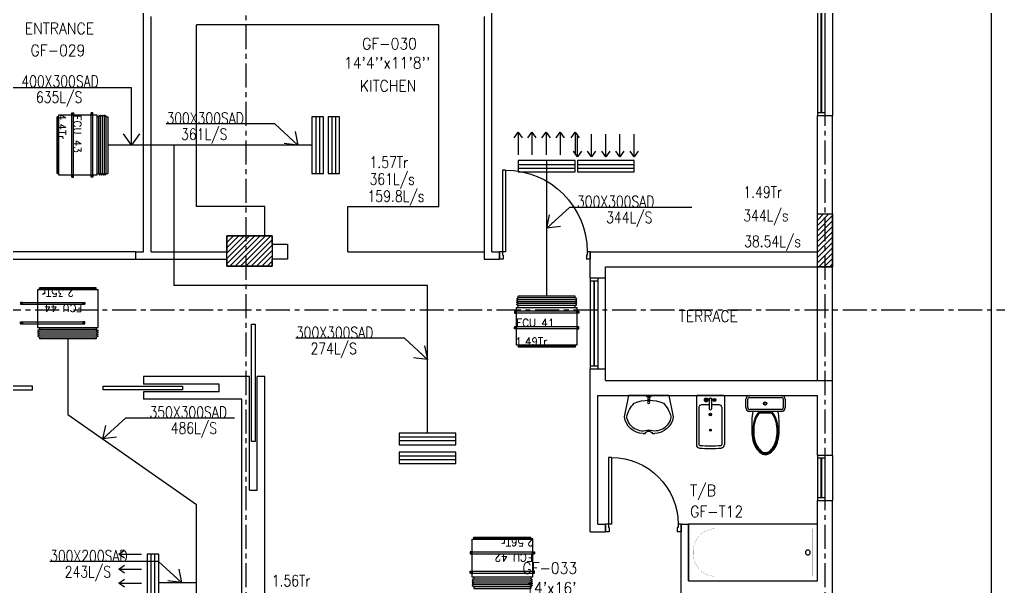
# Model space of a CAD drawing. Header units: millimetres. Extents: x -1288794 to 2153086, y -2701644 to -1428868.
# Drawn here: x 733809 to 746738, y -1504342 to -1496850 of the extents above; entities that cross this region are included whole.
import ezdxf

# ---------------------------------------------------------------- set-up
doc = ezdxf.new("R2010")
doc.units = ezdxf.units.MM
doc.header["$LTSCALE"] = 100
for name, pattern in [('CENTER', [50.8, 31.75, -6.35, 6.35, -6.35]), ('DASHED2', [9.525, 6.35, -3.175]), ('HIDDEN', [9.525, 6.35, -3.175])]:
    doc.linetypes.add(name, pattern=pattern)
for name, color, linetype in [('A-ANNO-TEXT', 8, 'Continuous'), ('A-AREA', 8, 'CENTER'), ('A-DOOR', 4, 'Continuous'), ('A-FLOR-OVHD', 4, 'DASHED2'), ('A-FLOR-PFIX', 8, 'Continuous'), ('A-FLOR-SPCL', 8, 'Continuous'), ('A-GLAZ', 5, 'Continuous'), ('A-GRID', 253, 'CENTER'), ('A-WALL-FULL', 8, 'Continuous'), ('AC- SUIPPOR', 7, 'HIDDEN'), ('AC-HLTEXT', 100, 'Continuous'), ('AC-SAD', 3, 'Continuous'), ('AC-SAD TEXT', 3, 'Continuous'), ('AC-UNIT', 5, 'Continuous'), ('RETURN GRILL RIGHT', 1, 'Continuous'), ('S-COL- HACT.', 9, 'Continuous'), ('S-COL.', 8, 'Continuous'), ('SAD RIGHT', 3, 'Continuous'), ('SUPPLY GRILL RIGHT', 3, 'Continuous'), ('WALL', 42, 'Continuous')]:
    doc.layers.add(name, color=color, linetype=linetype)
doc.styles.add('ROMAND', font='romand')
doc.styles.add('ROMANS', font='romans.shx', dxfattribs={"width": 0.8})
doc.styles.add('SIMPLEX', font='simplex.shx', dxfattribs={"width": 0.8})
doc.dimstyles.new('100 of DIM2', dxfattribs={"dimscale": 0, "dimtxt": 200, "dimasz": 150, "dimexe": 75, "dimexo": 200, "dimgap": 75, "dimtad": 1, "dimdec": 0, "dimrnd": 5, "dimzin": 0, "dimdsep": 46, "dimtxsty": 'ROMANS', "dimblk": 'ARCHTICK', "dimcen": 100, "dimclrd": 94, "dimclre": 94, "dimclrt": 2, "dimadec": 0, "dimazin": 0, "dimtfac": 1, "dimtdec": 0, "dimtofl": 0, "dimtmove": 2, "dimatfit": 3, "dimldrblk": 'OPEN90', "dimfxl": 75, "dimtolj": 1, "dimtzin": 0, "dimarcsym": 0})

# ---------------------------------------------------------------- blocks, each defined once
blk = doc.blocks.new('W-180')
for p, q in [((1800, 100), (0, 100)), ((1800, 0), (0, 0)), ((40, 0), (40, 100)), ((1760, 100), (1760, 0))]:
    blk.add_line(p, q)
at = {"linetype": 'Continuous'}
for p, q in [((1760, 53), (40, 53)), ((1760, 47), (40, 47))]:
    blk.add_line(p, q, dxfattribs=at)
blk = doc.blocks.new('LAV-4')
for p, q in [((-266, 0), (-322, -283)), ((-266, 0), (268, 0)), ((268, 0), (324, -280)), ((-48, -500), (-75, -500)), ((75, -500), (50, -500))]:
    blk.add_line(p, q)
for points in [[(-25, 0), (-25, -18), (25, -18), (25, 0)], [(-9, -20), (-9, -57), (8, -57), (8, -20)]]:
    blk.add_lwpolyline(points, close=True)
blk.add_circle((0, -91), 15.4)
for centre, radius, start, end in [((74, -366), 375, 135.3333, 167.1432), ((0, -539), 477, 66.1261, 113.874), ((-74, -366), 375, 12.5199, 44.6667), ((-75, -250), 250, 187.6784, 270), ((-75, -250), 220, 188.5814, 289.9523), ((75, -250), 220, 250.0878, 350.8515), ((75, -250), 250, 270, 353.0121), ((1, -527), 55.9, 28.7827, 151.2173), ((50, -499), 0, 238.1883, 0)]:
    blk.add_arc(centre, radius, start, end)
blk = doc.blocks.new('D-120-R1')
for p, q in [((-80, 1180), (-40, 1180)), ((-80, 1180), (-80, 100)), ((-40, 1180), (-40, 55)), ((-1200, 100), (-1160, 100)), ((-1200, 100), (-1200, 0)), ((-1160, 100), (-1160, 55)), ((-1160, 55), (-1150, 55)), ((-1150, 55), (-1150, 0)), ((-80, 100), (0, 100)), ((-50, 55), (-40, 55)), ((-50, 55), (-50, 0)), ((-50, 0), (0, 0)), ((0, 100), (0, 0)), ((-1200, 0), (-1150, 0))]:
    blk.add_line(p, q)
at = {"linetype": 'Continuous'}
blk.add_arc((-80, 100), 1080, 90, 180, dxfattribs=at)
blk = doc.blocks.new('BIDET-1')
for p, q in [((175, 0), (-175, 0)), ((-185, -10), (-185, -649)), ((-15, -125), (-120, -125)), ((-39, -59), (-69, -59)), ((-54, -44), (-54, -74)), ((-15, -54), (-15, -174)), ((15, -54), (15, -174)), ((120, -125), (15, -125)), ((39, -59), (69, -59)), ((54, -44), (54, -74)), ((185, -10), (185, -649)), ((-150, -155), (-150, -649)), ((12, -250), (-12, -250)), ((-9, -259), (9, -241)), ((-9, -241), (9, -259)), ((0, -238), (0, -262)), ((150, -155), (150, -649))]:
    blk.add_line(p, q)
for centre, radius in [((-54, -59), 25), ((-54, -59), 20), ((-54, -59), 15.2), ((-54, -59), 10.2), ((54, -59), 20), ((54, -59), 15.2), ((54, -59), 10.2), ((0, -250), 17.5), ((0, -250), 12.5), ((0, -457), 12.5), ((0, -457), 10)]:
    blk.add_circle(centre, radius)
for centre, radius, start, end in [((-175, -10), 10, 90, 180), ((175, -10), 10, 0, 90), ((-120, -155), 30, 90, 180), ((0, -54), 20, 318.5904, 221.4096), ((0, -54), 15, 0, 180), ((120, -155), 30, 0, 90), ((0, -174), 15, 180, 0), ((-140, -649), 45, 180, 265.2062), ((-140, -649), 10, 180, 265.2062), ((0, 1020), 1720, 265.2062, 274.7938), ((0, 1020), 1685, 265.2062, 274.7938), ((140, -649), 10, 274.7938, 0), ((140, -649), 45, 274.7938, 0)]:
    blk.add_arc(centre, radius, start, end)
blk = doc.blocks.new('WC-1')
for p, q in [((-210, 0), (210, 0)), ((-260, -160), (-260, -50)), ((-235, -160), (-235, -50)), ((-210, -25), (210, -25)), ((235, -50), (235, -160)), ((260, -50), (260, -160)), ((210, -185), (-210, -185)), ((210, -210), (-210, -210)), ((91, -223), (-91, -223)), ((86, -235), (-86, -235))]:
    blk.add_line(p, q)
for radius in [22.1, 17.1]:
    blk.add_circle((-6, -107), radius)
for centre, radius, start, end in [((-210, -50), 50, 90, 180), ((-210, -50), 25, 90, 180), ((210, -50), 50, 360, 90), ((210, -50), 25, 360, 90), ((-210, -160), 50, 180, 270), ((-210, -160), 25, 180, 270), ((722, -383), 904, 168.9529, 184.0632), ((178, -428), 341, 149.8586, 166.4766), ((69, -365), 214, 138.4152, 149.8586), ((69, -365), 201, 139.9943, 149.8586), ((-69, -365), 201, 30.1414, 40.0057), ((-69, -365), 214, 30.1414, 41.5848), ((-178, -428), 341, 13.5234, 30.1414), ((210, -160), 25, 270, 360), ((210, -160), 50, 270, 360), ((352, -470), 520, 166.4766, 180), ((352, -470), 507, 166.4766, 180), ((178, -428), 328, 149.8586, 166.4766), ((-178, -428), 328, 13.5234, 30.1414), ((-352, -470), 507, 360, 13.5234), ((-352, -470), 520, 360, 13.5234), ((352, -470), 532, 177.5541, 180), ((352, -470), 532, 180, 193.5234), ((352, -470), 520, 180, 193.5234), ((352, -470), 507, 180, 193.5234), ((-352, -470), 507, 346.4766, 360), ((-352, -470), 520, 346.4766, 360), ((-352, -470), 532, 346.4766, 360), ((-352, -470), 532, 360, 2.4459), ((178, -512), 353, 193.5234, 210.1414), ((178, -512), 341, 193.5234, 210.1414), ((178, -512), 328, 193.5234, 210.1414), ((-178, -512), 328, 329.8586, 346.4766), ((-178, -512), 341, 329.8586, 346.4766), ((-178, -512), 353, 329.8586, 346.4766), ((69, -575), 226, 210.1414, 234.4972), ((69, -575), 214, 210.1414, 234.4972), ((69, -575), 201, 210.1414, 234.4972), ((0, -672), 108, 234.4972, 270), ((0, -672), 95.9, 234.4972, 270), ((0, -672), 83.4, 234.4972, 270), ((0, -672), 83.4, 270, 305.5028), ((0, -672), 95.9, 270, 305.5028), ((0, -672), 108, 270, 305.5028), ((-69, -575), 201, 305.5028, 329.8586), ((-69, -575), 214, 305.5028, 329.8586), ((-69, -575), 226, 305.5028, 329.8586)]:
    blk.add_arc(centre, radius, start, end)
at = {"linetype": 'Continuous', "ltscale": 50}
blk.add_arc((-722, -383), 904, 355.9368, 11.0471, dxfattribs=at)
blk = doc.blocks.new('W-60')
for p, q in [((600, 100), (0, 100)), ((600, 0), (0, 0)), ((40, 0), (40, 100)), ((560, 100), (560, 0))]:
    blk.add_line(p, q)
at = {"linetype": 'Continuous'}
for p, q in [((560, 53), (40, 53)), ((560, 47), (40, 47))]:
    blk.add_line(p, q, dxfattribs=at)
blk = doc.blocks.new('W-120')
for p, q in [((1200, 100), (0, 100)), ((1200, 0), (0, 0)), ((40, 0), (40, 100)), ((1160, 100), (1160, 0))]:
    blk.add_line(p, q)
at = {"linetype": 'Continuous'}
for p, q in [((1160, 53), (40, 53)), ((1160, 47), (40, 47))]:
    blk.add_line(p, q, dxfattribs=at)
blk = doc.blocks.new('D-100-R1')
for p, q in [((-80, 980), (-80, 100)), ((-80, 980), (-40, 980)), ((-40, 980), (-40, 55)), ((-1000, 100), (-1000, 0)), ((-1000, 100), (-960, 100)), ((-960, 100), (-960, 55)), ((-960, 55), (-950, 55)), ((-950, 55), (-950, 0)), ((-80, 100), (0, 100)), ((-50, 55), (-50, 0)), ((-50, 55), (-40, 55)), ((-50, 0), (0, 0)), ((0, 100), (0, 0)), ((-1000, 0), (-950, 0))]:
    blk.add_line(p, q)
at = {"linetype": 'Continuous'}
blk.add_arc((-80, 100), 880, 90, 180, dxfattribs=at)
blk = doc.blocks.new('BT-2')
blk.add_lwpolyline([(0, 750), (1700, 750), (1700, 0), (0, 0)], close=True)
at = {"const_width": 2}
blk.add_lwpolyline([(60, 690), (1340, 690, -0.414214), (1640, 390), (1640, 360, -0.414214), (1340, 60), (60, 60)], format="xyb", close=True, dxfattribs=at)
blk.add_circle((125, 375), 31.9)
blk = doc.blocks.new('A$C44FB0367')
at = {"layer": 'WALL', "ltscale": 30}
h = blk.add_hatch(dxfattribs=at)
h.set_pattern_fill('NET3', color=2, scale=100, style=0)
h.set_pattern_definition([(0, (19935.246, -11666.627), (0, 12.5), []), (60, (19935.246, -11666.627), (-10.8253175, 6.25), []), (120, (19935.246, -11666.627), (-10.8253175, -6.25), [])])
h.paths.add_polyline_path([(775, 250), (775, 275), (25, 275), (25, 250)])
at = {"layer": 'WALL', "color": 5, "ltscale": 30}
for p, q in [((25, 250), (25, 275)), ((25, 275), (775, 275)), ((775, 250), (775, 275))]:
    blk.add_line(p, q, dxfattribs=at)
at = {"layer": 'WALL', "color": 8, "ltscale": 30}
for p, q in [((25, -250), (25, -275)), ((25, -250), (25, -275)), ((775, -250), (775, -275)), ((25, -275), (0, -287.5)), ((0, -287.5), (25, -300)), ((25, -300), (0, -312.5)), ((0, -312.5), (25, -325)), ((25, -325), (0, -337.5)), ((0, -337.5), (25, -350)), ((25, -350), (0, -362.5)), ((0, -362.5), (25, -375)), ((25, -275), (775, -275)), ((25, -300), (775, -300)), ((25, -325), (775, -325)), ((25, -350), (775, -350)), ((25, -375), (775, -375)), ((25, -375), (25, -400)), ((775, -275), (800, -287.5)), ((800, -287.5), (775, -300)), ((775, -300), (800, -312.5)), ((800, -312.5), (775, -325)), ((775, -325), (800, -337.5)), ((800, -337.5), (775, -350)), ((775, -350), (800, -362.5)), ((800, -362.5), (775, -375)), ((775, -375), (775, -400)), ((25, -400), (775, -400))]:
    blk.add_line(p, q, dxfattribs=at)
at = {"layer": 'WALL', "color": 5, "ltscale": 30}
blk.add_lwpolyline([(0, 250), (800, 250), (800, -250), (0, -250)], close=True, dxfattribs=at)
blk = doc.blocks.new('A$C5F1D0244')
at = {"layer": 'AC- SUIPPOR', "ltscale": 5}
for p, q in [((-25, 425), (-25, -425)), ((0, 425), (0, -425))]:
    blk.add_line(p, q, dxfattribs=at)
at = {"layer": 'AC- SUIPPOR', "ltscale": 30}
for points in [[(-25, 400), (0, 400), (0, 425), (-25, 425)], [(-25, -400), (0, -400), (0, -425), (-25, -425)]]:
    blk.add_lwpolyline(points, close=True, dxfattribs=at)
for centre in [(-12.5, 412.5), (-12.5, -412.5)]:
    blk.add_circle(centre, 5, dxfattribs=at)
blk = doc.blocks.new('_ArchTick')
at = {"color": 0, "linetype": 'ByBlock', "const_width": 0.15}
blk.add_lwpolyline([(-0.5, -0.5), (0.5, 0.5)], dxfattribs=at)
blk = doc.blocks.new('abcde')
at = {"ltscale": 30, "xscale": -1, "rotation": 270}
blk.add_blockref('A$C5F1D0244', (740664, -1500704), dxfattribs=at)
at = {"ltscale": 30, "rotation": 270}
blk.add_blockref('A$C5F1D0244', (740664, -1500936), dxfattribs=at)
at = {"layer": 'AC-UNIT', "color": 6, "ltscale": 30, "rotation": 180}
blk.add_blockref('A$C44FB0367', (741064, -1500904), dxfattribs=at)
blk = doc.blocks.new('grill')
at = {"layer": 'SUPPLY GRILL RIGHT'}
for p, q in [((665706, -1490217), (665656, -1490217)), ((665656, -1490217), (665656, -1490967)), ((665756, -1490217), (665706, -1490217)), ((665706, -1490217), (665706, -1490967))]:
    blk.add_line(p, q, dxfattribs=at)
blk.add_lwpolyline([(665756, -1490967), (665756, -1490217), (665606, -1490217), (665606, -1490967)], close=True, dxfattribs=at)
blk = doc.blocks.new('grillreturn')
at = {"layer": 'RETURN GRILL RIGHT'}
for p, q in [((665656, -1489444), (665656, -1490194)), ((665706, -1489444), (665706, -1490194))]:
    blk.add_line(p, q, dxfattribs=at)
blk.add_lwpolyline([(665756, -1490194), (665756, -1489444), (665606, -1489444), (665606, -1490194)], close=True, dxfattribs=at)
blk = doc.blocks.new('SUPPLY GRILL RIGHT')
at = {"layer": 'SUPPLY GRILL RIGHT'}
for p, q in [((375, 25), (-375, 25)), ((375, -25), (375, 25)), ((375, -25), (-375, -25)), ((375, -75), (375, -25))]:
    blk.add_line(p, q, dxfattribs=at)
blk.add_lwpolyline([(-375, -75), (375, -75), (375, 75), (-375, 75)], close=True, dxfattribs=at)
for points in [[(-375, -450), (-375, -150)], [(-178.5, -450), (-178.5, -150)], [(9, -450), (9, -150)], [(196.5, -450), (196.5, -150)], [(375, -450), (375, -150)]]:
    blk.add_leader(points, dimstyle='100 of DIM2', override={"dimscale": 1, "dimasz": 75, "dimtad": 0, "dimclrd": 0, "dimfxl": 0.2}, dxfattribs=at)
blk = doc.blocks.new('RETURN GRILL RIGHT')
at = {"layer": 'RETURN GRILL RIGHT'}
for p, q in [((375, 25), (-375, 25)), ((375, -25), (-375, -25))]:
    blk.add_line(p, q, dxfattribs=at)
blk.add_lwpolyline([(-375, -75), (375, -75), (375, 75), (-375, 75)], close=True, dxfattribs=at)
for points in [[(-375, -125), (-375, -425)], [(-187.5, -125), (-187.5, -425)], [(0, -125), (0, -425)], [(187.5, -125), (187.5, -425)], [(375, -125), (375, -425)]]:
    blk.add_leader(points, dimstyle='100 of DIM2', override={"dimscale": 1, "dimasz": 75, "dimtad": 0, "dimclrd": 0, "dimfxl": 0.2}, dxfattribs=at)

msp = doc.modelspace()

# ---------------------------------------------------------------- hatches: boundary and pattern name
at = {"layer": 'S-COL- HACT.', "linetype": 'Continuous', "ltscale": 3}
h = msp.add_hatch(dxfattribs=at)
h.set_pattern_fill('ANSI31', color=256, scale=400, style=0)
h.set_pattern_definition([(45, (1840901.617, -1109556.65), (-35.355339, 35.355339), [])])
h.paths.add_polyline_path([(744346.4, -1500118.6), (744346.4, -1499418.6), (744546.4, -1499418.6), (744546.4, -1500118.6)])
h = msp.add_hatch(dxfattribs=at)
h.set_pattern_fill('ANSI31', color=256, scale=400, style=0)
h.set_pattern_definition([(45, (1840901.617, -1109546.65), (-35.355339, 35.355339), [])])
h.paths.add_polyline_path([(736546.4, -1499708.6), (737146.4, -1499708.6), (737146.4, -1500108.6), (736546.4, -1500108.6)])

# ---------------------------------------------------------------- linework, layer by layer
at = {"layer": 'A-AREA', "ltscale": 15}
msp.add_line((746646.4, -1512568.6), (746646.4, -1469568.6), dxfattribs=at)
at = {"layer": 'A-DOOR', "ltscale": 3}
for points in [[(736921.4, -1502426.2), (736871.4, -1502426.2), (736871.4, -1500876.2), (736921.4, -1500876.2), (736921.4, -1502426.2)], [(732930.4, -1501693.6), (732930.4, -1501743.6), (733980.4, -1501743.6), (733980.4, -1501693.6), (732930.4, -1501693.6)], [(735962.4, -1501693.6), (735962.4, -1501743.6), (734912.4, -1501743.6), (734912.4, -1501693.6), (735962.4, -1501693.6)]]:
    msp.add_lwpolyline(points, dxfattribs=at)
at = {"layer": 'A-FLOR-OVHD', "linetype": 'Continuous', "ltscale": 3}
for p, q in [((735346.4, -1499918.6), (733546.4, -1499918.6)), ((733546.4, -1500018.6), (735346.4, -1500018.6))]:
    msp.add_line(p, q, dxfattribs=at)
at = {"layer": 'A-FLOR-SPCL', "ltscale": 3}
for p, q in [((739346.4, -1496918.6), (736146.4, -1496918.6)), ((736146.4, -1499318.6), (736146.4, -1496918.6)), ((739346.4, -1499318.6), (739346.4, -1496918.6)), ((737046.4, -1499318.6), (736146.4, -1499318.6)), ((737046.4, -1499708.6), (737046.4, -1499318.6)), ((738146.4, -1499918.6), (738146.4, -1499318.6)), ((738146.4, -1499318.6), (739346.4, -1499318.6)), ((738146.4, -1499918.6), (739946.4, -1499918.6)), ((744346.4, -1501618.6), (744346.4, -1500118.6)), ((744546.4, -1501618.6), (744546.4, -1500118.6))]:
    msp.add_line(p, q, dxfattribs=at)
at = {"layer": 'A-GLAZ', "ltscale": 3}
for p, q in [((744546.4, -1496318.6), (744546.4, -1498118.6)), ((741546.4, -1501468.6), (741546.4, -1500268.6)), ((744546.4, -1502606), (744546.4, -1503206))]:
    msp.add_line(p, q, dxfattribs=at)
at = {"layer": 'A-GRID', "ltscale": 0.1}
for p, q in [((736796.4, -1466442.6), (736796.4, -1514577)), ((744446.4, -1466442.6), (744446.4, -1514577)), ((707090.6, -1500687.6), (750630.2, -1500687.6))]:
    msp.add_line(p, q, dxfattribs=at)
at = {"layer": 'A-WALL-FULL', "ltscale": 3}
for p, q in [((740046.4, -1499918.6), (740046.4, -1494518.6)), ((735446.4, -1499918.6), (735446.4, -1496018.6)), ((735546.4, -1499918.6), (735546.4, -1496807.9)), ((739946.4, -1496807.9), (739946.4, -1500018.6)), ((744346.4, -1498118.6), (744546.4, -1498118.6)), ((744346.4, -1499918.6), (744346.4, -1498118.6)), ((744546.4, -1500118.6), (744546.4, -1498118.6)), ((735346.4, -1500018.6), (735346.4, -1499918.6)), ((735346.4, -1499918.6), (735446.4, -1499918.6)), ((735546.4, -1499918.6), (736546.4, -1499918.6)), ((740046.4, -1499918.6), (740146.4, -1499918.6)), ((740146.4, -1500018.6), (740146.4, -1499918.6)), ((740146.4, -1499918.6), (740146.4, -1499918.6)), ((741346.4, -1500268.6), (741346.4, -1499918.6)), ((741346.4, -1499918.6), (744346.4, -1499918.6)), ((735346.4, -1500018.6), (736546.4, -1500018.6)), ((739946.4, -1500018.6), (740146.4, -1500018.6)), ((741546.4, -1500118.6), (744546.4, -1500118.6)), ((741546.4, -1500268.6), (741546.4, -1500118.6)), ((741546.4, -1500268.6), (741346.4, -1500268.6)), ((741346.4, -1503618.6), (741346.4, -1501468.6)), ((741546.4, -1501468.6), (741346.4, -1501468.6)), ((741546.4, -1501618.6), (741546.4, -1501468.6)), ((736746.4, -1501568.6), (735446.4, -1501568.6)), ((735446.4, -1501568.6), (735446.4, -1501668.6)), ((736846.4, -1501568.6), (736746.4, -1501568.6)), ((736846.4, -1503068.6), (736846.4, -1501568.6)), ((736946.4, -1503068.6), (736946.4, -1501568.6)), ((737046.4, -1501568.6), (736946.4, -1501568.6)), ((737046.4, -1504868.6), (737046.4, -1501568.6)), ((736446.4, -1501668.6), (735446.4, -1501668.6)), ((736446.4, -1501768.6), (736446.4, -1501668.6)), ((741546.4, -1501618.6), (744546.4, -1501618.6)), ((744546.4, -1502606), (744546.4, -1501618.6)), ((736446.4, -1501768.6), (735446.4, -1501768.6)), ((735446.4, -1501768.6), (735446.4, -1501868.6)), ((741446.4, -1501818.6), (744346.4, -1501818.6)), ((741446.4, -1503518.6), (741446.4, -1501818.6)), ((744346.4, -1502606), (744346.4, -1501818.6)), ((736746.4, -1501868.6), (735446.4, -1501868.6)), ((736746.4, -1504618.6), (736746.4, -1501868.6)), ((744346.4, -1502606), (744546.4, -1502606)), ((736846.4, -1503068.6), (736946.4, -1503068.6)), ((744346.4, -1503206), (744546.4, -1503206)), ((744346.4, -1504268.6), (744346.4, -1503206)), ((744546.4, -1506768.6), (744546.4, -1503206)), ((741446.4, -1503518.6), (741546.4, -1503518.6)), ((741546.4, -1503618.6), (741546.4, -1503518.6)), ((742546.4, -1504868.6), (742546.4, -1503518.6)), ((742546.4, -1503518.6), (742646.4, -1503518.6)), ((742646.4, -1504268.6), (742646.4, -1503518.6)), ((741346.4, -1503618.6), (741546.4, -1503618.6)), ((742646.4, -1504268.6), (744346.4, -1504268.6))]:
    msp.add_line(p, q, dxfattribs=at)
at = {"layer": 'A-WALL-FULL', "linetype": 'Continuous', "ltscale": 3}
for p, q in [((737146.4, -1499708.6), (736546.4, -1499708.6)), ((736546.4, -1499708.6), (736546.4, -1499918.6)), ((737146.4, -1499818.6), (737146.4, -1499708.6)), ((737146.4, -1499818.6), (737346.4, -1499818.6)), ((737346.4, -1499818.6), (737346.4, -1500018.6)), ((736546.4, -1500018.6), (736546.4, -1500108.6)), ((737346.4, -1500018.6), (737146.4, -1500018.6)), ((737146.4, -1500108.6), (737146.4, -1500018.6)), ((736546.4, -1500108.6), (737146.4, -1500108.6))]:
    msp.add_line(p, q, dxfattribs=at)
at = {"layer": 'AC-SAD'}
for p, q in [((737671.4, -1498508.6), (734979, -1498508.6)), ((735846.4, -1498508.6), (735846.4, -1500364)), ((740771.4, -1500503.8), (740771.4, -1498713.9)), ((739196.4, -1500364), (735846.4, -1500364)), ((739196.4, -1502318.6), (739196.4, -1500364)), ((734446.4, -1501070.4), (734446.4, -1502070.4)), ((734446.4, -1502070.4), (736146.4, -1503260.8)), ((736146.4, -1505873.6), (736146.4, -1503260.8)), ((735646.4, -1504291.6), (736146.4, -1504291.6))]:
    msp.add_line(p, q, dxfattribs=at)
at = {"layer": 'S-COL.', "linetype": 'Continuous', "ltscale": 3}
for points in [[(744346.4, -1500118.6), (744346.4, -1499418.6), (744546.4, -1499418.6), (744546.4, -1500118.6)], [(744346.4, -1500118.6), (744346.4, -1499418.6), (744546.4, -1499418.6), (744546.4, -1500118.6)], [(744346.4, -1500118.6), (744346.4, -1499418.6), (744546.4, -1499418.6), (744546.4, -1500118.6)], [(736546.4, -1499708.6), (737146.4, -1499708.6), (737146.4, -1500108.6), (736546.4, -1500108.6)], [(736546.4, -1499708.6), (737146.4, -1499708.6), (737146.4, -1500108.6), (736546.4, -1500108.6)], [(736546.4, -1499708.6), (737146.4, -1499708.6), (737146.4, -1500108.6), (736546.4, -1500108.6)]]:
    msp.add_lwpolyline(points, close=True, dxfattribs=at)

# ---------------------------------------------------------------- block references
at = {"ltscale": 30}
for p, rotation in [((734497.1, -1498508.6), 180), ((734246.4, -1500588.5), 90.00000000000001), ((740186.1, -1503885.9), 90.00000000000001)]:
    msp.add_blockref('A$C5F1D0244', p, dxfattribs=dict(at, rotation=rotation))
at = {"ltscale": 30, "xscale": -1}
for p, rotation in [((734778.3, -1498508.6), 180), ((734246.4, -1500869.7), 90), ((740186.1, -1504167.1), 90)]:
    msp.add_blockref('A$C5F1D0244', p, dxfattribs=dict(at, rotation=rotation))
at = {"layer": 'A-DOOR', "ltscale": 3, "xscale": -1}
for name, p in [('D-120-R1', (740146.4, -1500018.6)), ('D-100-R1', (741546.4, -1503618.6))]:
    msp.add_blockref(name, p, dxfattribs=at)
at = {"layer": 'A-FLOR-PFIX', "ltscale": 3, "xscale": -1}
for name, p in [('LAV-4', (742120.4, -1501818.6)), ('BT-2', (744346.4, -1504268.6))]:
    msp.add_blockref(name, p, dxfattribs=at)
at = {"layer": 'A-FLOR-PFIX', "ltscale": 3}
for name, p in [('BIDET-1', (742933, -1501818.6)), ('WC-1', (743661.1, -1501818.6))]:
    msp.add_blockref(name, p, dxfattribs=at)
at = {"layer": 'A-GLAZ', "ltscale": 3, "xscale": -1, "rotation": 270}
for name, p in [('W-180', (744346.4, -1498118.6)), ('W-120', (741346.4, -1501468.6)), ('W-60', (744346.4, -1503206))]:
    msp.add_blockref(name, p, dxfattribs=at)
at = {"layer": 'AC-UNIT', "color": 6, "ltscale": 30, "rotation": 90.00000000000001}
msp.add_blockref('A$C44FB0367', (734579, -1498908.6), dxfattribs=at)
at = {"layer": 'AC-UNIT', "color": 6, "ltscale": 30, "xscale": -1}
msp.add_blockref('A$C44FB0367', (734846.4, -1500670.4), dxfattribs=at)
at = {"layer": 'AC-UNIT', "color": 6, "ltscale": 30}
msp.add_blockref('A$C44FB0367', (739786.1, -1503967.8), dxfattribs=at)
at = {"layer": 'RETURN GRILL RIGHT', "rotation": 180}
msp.add_blockref('RETURN GRILL RIGHT', (741551.4, -1498788.9), dxfattribs=at)
at = {"layer": 'SAD RIGHT'}
for name, p in [('grill', (72065.2, -7916.9)), ('grillreturn', (72277.8, -8690)), ('abcde', (107.6, 0))]:
    msp.add_blockref(name, p, dxfattribs=at)
at = {"layer": 'SAD RIGHT', "rotation": 270}
for name, p in [('grill', (2229788.1, -836712.4)), ('grillreturn', (2229015.1, -836962.4))]:
    msp.add_blockref(name, p, dxfattribs=at)
at = {"layer": 'SUPPLY GRILL RIGHT'}
for p, rotation in [((740771.4, -1498788.9), 180), ((735571.4, -1504291.6), 270)]:
    msp.add_blockref('SUPPLY GRILL RIGHT', p, dxfattribs=dict(at, rotation=rotation))

# ---------------------------------------------------------------- texts
at = {"layer": 'A-ANNO-TEXT', "style": 'ROMANS', "width": 0.9}
for s, p in [('ENTRANCE', (733878.2, -1497042.2)), ('GF-029', (733953.9, -1497332)), ('GF-030', (738333.7, -1497244.4)), ("14'4''x11'8''", (738094.5, -1497497.2)), ('KITCHEN', (738303.8, -1497800.6)), ('TERRACE', (742515.9, -1500845.9)), ('T/B', (742666.3, -1503148.8)), ('GF-T12', (742666.3, -1503427.8)), ('GF-033', (740450.5, -1504174.8)), ("14'x16'", (740488, -1504437.6))]:
    msp.add_text(s, height=150, dxfattribs=at).set_placement(p)
at = {"layer": 'AC-HLTEXT', "style": 'ROMAND'}
for s, rotation, p in [('4.4Tr', 270, (734319, -1498094.2)), ('FCU 43', 270, (734522.1, -1498108.6)), ('2.35Tr', 180, (734527.2, -1500410.4)), ('FCU 44', 180, (734636.9, -1500613.5)), ('2.56Tr', 180, (740600.5, -1503707.8)), ('FCU 42', 180, (740586.1, -1503910.9))]:
    msp.add_text(s, height=100, rotation=rotation, dxfattribs=at).set_placement(p)
for s, p in [('FCU 41', (740370.4, -1500907.2)), ('1.49Tr', (740356, -1501153.8))]:
    msp.add_text(s, height=100, dxfattribs=at).set_placement(p)
at = {"layer": 'AC-SAD TEXT', "style": 'SIMPLEX', "width": 0.8}
for s, p in [('400X300SAD', (733832, -1497741.4)), ('635L/S', (734025.4, -1497950.9)), ('300X300SAD', (735749, -1498230.1)), ('361L/S', (735942.4, -1498439.5)), ('1.57Tr', (738432.1, -1498810.9)), ('361L/s', (738432.1, -1499033.7)), ('159.8L/s', (738405.7, -1499259.3)), ('1.49Tr', (743369.3, -1499205.2)), ('300X300SAD', (741171.4, -1499330.3)), ('344L/S', (741556.6, -1499539.7)), ('344L/s', (743369.3, -1499515.4)), ('38.54L/s', (743379.7, -1499856.6)), ('300X300SAD', (737458.9, -1501062.8)), ('274L/S', (737652.3, -1501272.2)), ('350X300SAD', (735524.8, -1502114.6)), ('486L/S', (735805.7, -1502324)), ('300X200SAD', (734212.1, -1504013)), ('243L/S', (734405.5, -1504222.5)), ('1.56Tr', (737140.3, -1504341))]:
    msp.add_text(s, height=150, dxfattribs=at).set_placement(p)

# ---------------------------------------------------------------- leaders
at = {"layer": 'AC-SAD TEXT'}
for points in [[(735288.6, -1498508.6), (735288.6, -1497752.8), (733570.2, -1497752.8)], [(737486.5, -1498508.6), (737181.3, -1498230.1), (735746.2, -1498230.1)], [(740771.4, -1499608.8), (741076.6, -1499330.3), (742690.5, -1499330.3)], [(739196.4, -1501341.3), (738891.3, -1501062.8), (737456.2, -1501062.8)], [(734907.3, -1502393.1), (735212.5, -1502114.6), (736647.5, -1502114.6)], [(735949.7, -1504291.6), (735644.5, -1504013), (734209.4, -1504013)]]:
    msp.add_leader(points, dimstyle='100 of DIM2', override={"dimscale": 1, "dimtad": 0, "dimfxl": 0.2}, dxfattribs=at)

doc.saveas('drawing.dxf')
